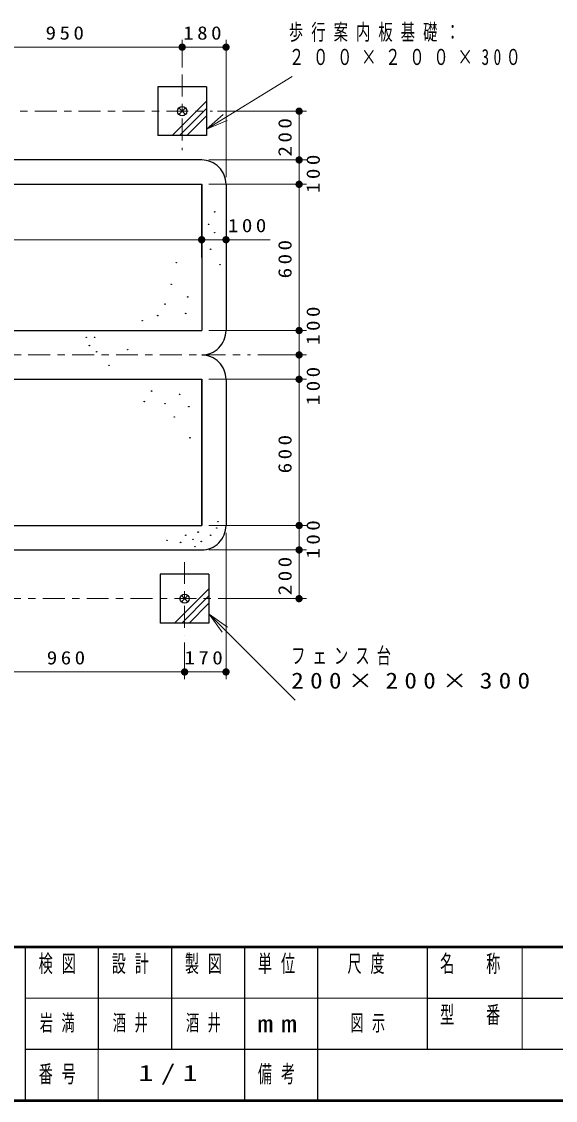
# Model space of a CAD drawing. Units: millimetres on the paper, scale 1:30. Extents: x -365 to 0, y -12 to 257.
# Drawn here: x -238 to -164.9, y 0 to 147.6 of the extents above; entities that cross this region are included whole.
import ezdxf

# ---------------------------------------------------------------- set-up
doc = ezdxf.new("R2010")
doc.units = ezdxf.units.MM
doc.linetypes.add('USER2', pattern=[6, 3, -1, 1, -1])
doc.layers.add('LY_1', color=7, linetype='Continuous', lineweight=13)
doc.layers.add('LY_2', color=7, linetype='Continuous', lineweight=13)
doc.styles.add('ＭＳ ゴシック', font='')
doc.styles.get('ＭＳ ゴシック').set_extended_font_data('MS Gothic')

# ---------------------------------------------------------------- blocks, each defined once
blk = doc.blocks.new('filled_dot')
at = {"color": 0, "linetype": 'Continuous', "lineweight": -2, "const_width": 1.25}
blk.add_lwpolyline([(-0.625, 0, 1), (0.625, 0, 1)], format="xyb", close=True, dxfattribs=at)
blk = doc.blocks.new('open_arrow')
at = {"color": 0, "linetype": 'Continuous', "lineweight": -2}
blk.add_lwpolyline([(7.5, 1.25), (0, 0), (7.5, -1.25)], dxfattribs=at)

msp = doc.modelspace()

# ---------------------------------------------------------------- linework, layer by layer
at = {"layer": 'LY_1'}
for p, q in [((-216.023, 141.318), (-216.023, 145.079)), ((-210.023, 126.311), (-210.023, 145.079)), ((-216.023, 144.079), (-247.689, 144.079)), ((-216.023, 144.079), (-210.023, 144.079)), ((-212.689, 132.88), (-200.983, 140.074)), ((-217.386, 131.984), (-212.689, 136.681)), ((-215.575, 135.765), (-216.471, 134.87)), ((-216.471, 135.765), (-215.575, 134.87)), ((-216.396, 131.984), (-212.689, 135.691)), ((-215.407, 131.984), (-212.689, 134.701)), ((-211.189, 135.318), (-199.023, 135.318)), ((-200.023, 135.318), (-200.023, 128.651)), ((-212.356, 128.651), (-199.023, 128.651)), ((-200.023, 128.651), (-200.023, 125.318)), ((-212.356, 125.318), (-199.023, 125.318)), ((-212.356, 125.318), (-199.023, 125.318)), ((-200.023, 125.318), (-200.023, 105.311)), ((-296.689, 117.739), (-213.356, 117.739)), ((-213.356, 117.739), (-203.986, 117.739)), ((-200.023, 109.124), (-200.023, 101.978)), ((-212.356, 105.311), (-199.023, 105.311)), ((-205.689, 101.978), (-199.023, 101.978)), ((-200.023, 101.978), (-200.023, 95.041)), ((-212.356, 98.644), (-199.023, 98.644)), ((-200.023, 98.644), (-200.023, 78.644)), ((-212.356, 78.644), (-199.023, 78.644)), ((-212.356, 78.644), (-199.023, 78.644)), ((-200.023, 78.644), (-200.023, 75.304)), ((-210.023, 77.644), (-210.023, 57.612)), ((-212.356, 75.304), (-199.023, 75.304)), ((-200.023, 75.304), (-200.023, 68.638)), ((-217.053, 65.304), (-212.356, 70.001)), ((-215.242, 69.086), (-216.137, 68.19)), ((-216.137, 69.086), (-215.242, 68.19)), ((-216.063, 65.304), (-212.356, 69.011)), ((-215.073, 65.304), (-212.356, 68.021)), ((-210.983, 68.638), (-199.023, 68.638)), ((-212.316, 66.508), (-200.574, 54.766)), ((-215.689, 62.631), (-215.689, 57.612)), ((-215.689, 58.612), (-247.689, 58.612)), ((-210.023, 58.612), (-215.689, 58.612))]:
    msp.add_line(p, q, dxfattribs=at)
at = {"layer": 'LY_1', "linetype": 'USER2'}
for p, q in [((-216.023, 140.318), (-216.023, 129.978)), ((-254.189, 135.318), (-211.891, 135.318)), ((-333.075, 101.978), (-206.689, 101.978)), ((-215.689, 73.644), (-215.689, 63.631)), ((-301.083, 68.638), (-210.949, 68.638))]:
    msp.add_line(p, q, dxfattribs=at)
at = {"layer": 'LY_1', "lineweight": 25}
for p, q in [((-219.356, 138.651), (-219.356, 131.984)), ((-212.689, 138.651), (-219.356, 138.651)), ((-212.689, 138.651), (-212.689, 131.984)), ((-212.689, 131.984), (-219.356, 131.984)), ((-233.356, 128.651), (-253.356, 128.651)), ((-213.356, 128.651), (-233.356, 128.651)), ((-253.356, 125.318), (-213.356, 125.318)), ((-213.356, 115.318), (-213.356, 125.318)), ((-213.356, 125.311), (-213.356, 105.311)), ((-210.023, 125.311), (-210.023, 105.311)), ((-253.356, 105.311), (-213.356, 105.311)), ((-253.356, 98.644), (-233.356, 98.644)), ((-233.356, 98.644), (-213.356, 98.644)), ((-233.356, 98.644), (-213.356, 98.644)), ((-213.356, 78.644), (-213.356, 98.644)), ((-213.356, 98.644), (-213.356, 78.644)), ((-210.023, 98.638), (-210.023, 78.644)), ((-253.356, 78.644), (-233.356, 78.644)), ((-233.356, 78.644), (-213.356, 78.644)), ((-253.356, 75.304), (-213.356, 75.304)), ((-219.023, 71.971), (-219.023, 65.304)), ((-212.356, 71.971), (-219.023, 71.971)), ((-212.356, 71.971), (-212.356, 65.304)), ((-212.356, 65.304), (-219.023, 65.304))]:
    msp.add_line(p, q, dxfattribs=at)
for centre, radius in [((-216.023, 135.318), 0.633), ((-211.568, 121.547), 0.0333), ((-212.418, 119.846), 0.0333), ((-211.568, 118.712), 0.0333), ((-212.135, 116.444), 0.0333), ((-216.813, 114.601), 0.0333), ((-210.859, 114.318), 0.0333), ((-217.521, 111.624), 0.0333), ((-215.253, 109.923), 0.0333), ((-218.372, 108.931), 0.0333), ((-221.491, 106.662), 0.0333), ((-219.364, 107.371), 0.0333), ((-215.537, 107.655), 0.0333), ((-229.146, 104.394), 0.0333), ((-228.012, 104.394), 0.0333), ((-228.721, 103.26), 0.0333), ((-227.728, 102.41), 0.0333), ((-223.475, 102.693), 0.0333), ((-226.027, 100.567), 0.0333), ((-220.215, 97.023), 0.0333), ((-216.387, 96.597), 0.0333), ((-221.207, 95.605), 0.0333), ((-218.372, 95.321), 0.0333), ((-215.112, 94.896), 0.0333), ((-217.096, 93.479), 0.0333), ((-214.97, 90.643), 0.0333), ((-211.284, 78.31), 0.0333), ((-211.142, 79.161), 0.0333), ((-215.537, 77.318), 0.0333), ((-214.544, 76.751), 0.0333), ((-213.836, 77.743), 0.0333), ((-212.135, 77.318), 0.0333), ((-218.089, 76.609), 0.0333), ((-216.246, 76.325), 0.0333), ((-214.261, 75.758), 0.0333), ((-213.41, 76.467), 0.0333), ((-215.689, 68.638), 0.633)]:
    msp.add_circle(centre, radius, dxfattribs=at)
for centre, start, end in [((-213.356, 125.311), 359.99998, 90), ((-213.356, 105.318), 270, 0.00002), ((-213.356, 98.638), 359.99998, 90), ((-213.356, 78.644), 270, 0.00002)]:
    msp.add_arc(centre, 3.333, start, end, dxfattribs=at)
at = {"layer": 'LY_2', "lineweight": 50}
for p, q in [((-365, 21), (0, 21)), ((-365, 0), (0, 0))]:
    msp.add_line(p, q, dxfattribs=at)
at = {"layer": 'LY_2', "color": 211, "lineweight": 25}
for p, q in [((-237.5, 21), (-237.5, 0)), ((-227.5, 21), (-227.5, 7)), ((-217.5, 21), (-217.5, 7)), ((-207.5, 21), (-207.5, 0)), ((-197.5, 21), (-197.5, 7)), ((-182.5, 21), (-182.5, 7)), ((-182.5, 14), (-70, 14)), ((-237.5, 7), (0, 7))]:
    msp.add_line(p, q, dxfattribs=at)
at = {"layer": 'LY_2'}
for p, q in [((-169.5, 21), (-169.5, 7)), ((-237.5, 14), (-182.5, 14)), ((-227.5, 7), (-227.5, 0))]:
    msp.add_line(p, q, dxfattribs=at)
at = {"layer": 'LY_2', "lineweight": 25}
msp.add_line((-197.5, 7), (-197.5, 0), dxfattribs=at)

# ---------------------------------------------------------------- block references
at = {"layer": 'LY_1', "xscale": 0.4, "yscale": 0.4}
for p in [(-216.023, 144.079), (-213.356, 117.739), (-215.689, 58.612)]:
    msp.add_blockref('filled_dot', p, dxfattribs=at)
for name, p, rotation in [('filled_dot', (-216.023, 144.079), 180), ('filled_dot', (-210.023, 144.079), 180), ('filled_dot', (-200.023, 135.318), 270), ('open_arrow', (-212.689, 132.88), 31.6), ('filled_dot', (-200.023, 128.651), 90), ('filled_dot', (-200.023, 128.651), 270), ('filled_dot', (-200.023, 125.318), 90), ('filled_dot', (-200.023, 125.318), 270), ('filled_dot', (-213.356, 117.739), 180), ('filled_dot', (-210.023, 117.739), 180), ('filled_dot', (-200.023, 105.311), 90), ('filled_dot', (-200.023, 105.311), 270), ('filled_dot', (-200.023, 101.978), 270), ('filled_dot', (-200.023, 101.978), 90), ('filled_dot', (-200.023, 98.644), 270), ('filled_dot', (-200.023, 98.644), 90), ('filled_dot', (-200.023, 78.644), 270), ('filled_dot', (-200.023, 78.644), 90), ('filled_dot', (-200.023, 75.304), 270), ('filled_dot', (-200.023, 75.304), 90), ('filled_dot', (-200.023, 68.638), 90), ('open_arrow', (-212.316, 66.508), 315), ('filled_dot', (-215.689, 58.612), 180), ('filled_dot', (-210.023, 58.612), 180)]:
    msp.add_blockref(name, p, dxfattribs=dict(at, rotation=rotation))

# ---------------------------------------------------------------- texts
at = {"layer": 'LY_1', "style": 'ＭＳ ゴシック'}
for s, insert, char_height, attachment_point in [('\\T1.57;\\W0.65;歩行案内板基礎：', (-201.418, 146.024), 2.199, 4), ('\\T1.33;\\W1.15;950', (-231.856, 145.079), 1.833, 8), ('\\T1.33;\\W1.15;180', (-213.023, 145.079), 1.833, 8), ('\\T1.57;\\W0.7;２００×２００×30０', (-201.418, 142.724), 2.199, 4), ('\\T1.33;\\W1.15;100', (-206.902, 118.739), 1.833, 8), ('\\T1.5;\\W0.65;フェンス台', (-201.103, 60.716), 2.199, 4), ('\\T1.33;\\W1.15;960', (-231.689, 59.612), 1.833, 8), ('\\T1.33;\\W1.15;170', (-212.856, 59.612), 1.833, 8), ('\\T1.5;\\W1.15;200×200×300', (-201.103, 57.416), 2.199, 4), ('\\T1.64;\\W0.6;岩満', (-235.5, 10.5), 2.199, 4), ('\\T1.64;\\W0.6;酒井', (-225.5, 10.5), 2.199, 4), ('\\T1.64;\\W0.6;酒井', (-215.5, 10.5), 2.199, 4), ('\\T1.64;\\W0.6;図示', (-193, 10.5), 2.199, 4), ('\\T1.5;\\W1.35;1/1', (-222, 3.5), 2.199, 4)]:
    msp.add_mtext(s, dxfattribs=dict(at, insert=insert, char_height=char_height, attachment_point=attachment_point))
at = {"layer": 'LY_1', "char_height": 1.833, "rotation": 90, "style": 'ＭＳ ゴシック'}
for s, insert, attachment_point in [('\\T1.33;\\W1.15;200', (-201.023, 131.984), 8), ('\\T1.33;\\W1.15;100', (-199.023, 126.984), 2), ('\\T1.33;\\W1.15;600', (-201.023, 115.314), 8), ('\\T1.33;\\W1.15;100', (-199.023, 106.208), 2), ('\\T1.33;\\W1.15;100', (-199.023, 97.958), 2), ('\\T1.33;\\W1.15;600', (-201.023, 88.644), 8), ('\\T1.33;\\W1.15;100', (-199.023, 76.974), 2), ('\\T1.33;\\W1.15;200', (-201.023, 71.971), 8)]:
    msp.add_mtext(s, dxfattribs=dict(at, insert=insert, attachment_point=attachment_point))
at = {"layer": 'LY_2', "color": 4, "char_height": 2.346, "style": 'ＭＳ ゴシック'}
for s, insert, attachment_point in [('\\T1.64;\\W0.6;検図', (-232.5, 19.9), 2), ('\\T1.64;\\W0.6;設計', (-222.5, 19.9), 2), ('\\T1.64;\\W0.6;製図', (-212.5, 19.9), 2), ('\\T1.64;\\W0.6;単位', (-202.5, 19.9), 2), ('\\T1.64;\\W0.6;尺度', (-190.25, 19.9), 2), ('\\T1.64;\\W0.6;名\u3000称', (-176, 19.9), 2), ('\\T1.64;\\W0.6;型\u3000番', (-176, 12.9), 2), ('\\T1.5;\\W1.35;mm', (-202.5, 10.5), 5), ('\\T1.64;\\W0.6;番号', (-232.5, 3.5), 5), ('\\T1.64;\\W0.6;備考', (-202.5, 3.5), 5)]:
    msp.add_mtext(s, dxfattribs=dict(at, insert=insert, attachment_point=attachment_point))

doc.saveas('drawing.dxf')
